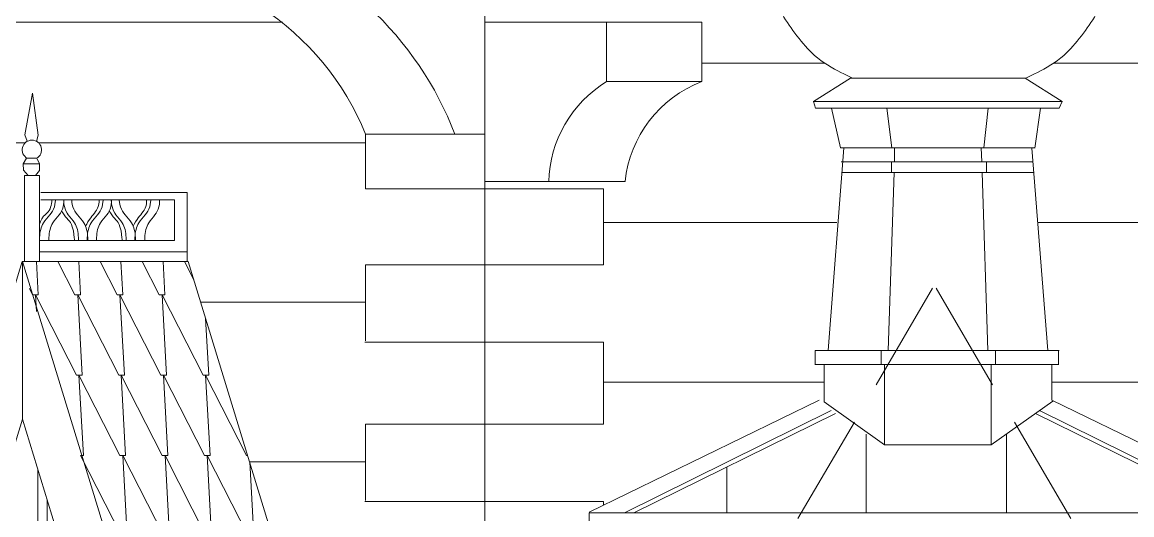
# Model space of a CAD drawing. Header units: millimetres. Extents: x 2399 to 111977, y 1313 to 59551.
# Drawn here: x 93640 to 96438, y 41876 to 43119 of the extents above; entities that cross this region are included whole.
import ezdxf

# ---------------------------------------------------------------- set-up
doc = ezdxf.new("R2010")
doc.units = ezdxf.units.MM
doc.linetypes.add('Невидимая', pattern=[391.222223, 282.222223, -109])
doc.layers.add('hatch1', color=7, linetype='Continuous', lineweight=20, true_color=0x6a6a6a)
doc.layers.add('main line', color=7, linetype='Continuous', lineweight=13)

msp = doc.modelspace()

# ---------------------------------------------------------------- linework, layer by layer
at = {"layer": 'hatch1', "color": 251, "linetype": 'Continuous', "lineweight": 20, "true_color": 0x6a6a6a}
for p, q in [((93676.2544, 42514.7431), (93680.8926, 42430.6466)), ((93773.0135, 42430.6466), (93730.1465, 42514.7431)), ((93782.6937, 42514.7431), (93787.332, 42430.6466)), ((93879.4528, 42430.6466), (93836.5859, 42514.7431)), ((93889.1331, 42514.7431), (93893.7713, 42430.6466)), ((93985.8921, 42430.6466), (93943.0252, 42514.7431)), ((93995.5724, 42514.7431), (94000.2106, 42430.6466)), ((94072.8292, 42468.9062), (94049.4645, 42514.7431)), ((93666.5741, 42430.6466), (93658.4541, 42446.5765)), ((93666.5741, 42430.6466), (93680.8926, 42430.6466)), ((93777.0311, 42227.9969), (93673.7334, 42430.6466)), ((93673.7334, 42430.6466), (93676.0172, 42389.2379)), ((93773.0135, 42430.6466), (93787.332, 42430.6466)), ((93883.4704, 42227.9969), (93780.1727, 42430.6466)), ((93780.1727, 42430.6466), (93791.3496, 42227.9969)), ((93879.4528, 42430.6466), (93893.7713, 42430.6466)), ((93989.9097, 42227.9969), (93886.612, 42430.6466)), ((93886.612, 42430.6466), (93897.7889, 42227.9969)), ((93985.8921, 42430.6466), (94000.2106, 42430.6466)), ((94096.3491, 42227.9969), (93993.0514, 42430.6466)), ((93993.0514, 42430.6466), (94004.2282, 42227.9969)), ((94102.7721, 42371.151), (94110.6676, 42227.9969)), ((93777.0311, 42227.9969), (93791.3496, 42227.9969)), ((93886.7072, 42025.3472), (93783.4095, 42227.9969)), ((93783.4095, 42227.9969), (93794.5864, 42025.3472)), ((93883.4704, 42227.9969), (93897.7889, 42227.9969)), ((93889.8489, 42227.9969), (93901.0257, 42025.3472)), ((93993.1466, 42025.3472), (93889.8489, 42227.9969)), ((93989.9097, 42227.9969), (94004.2282, 42227.9969)), ((94099.5859, 42025.3472), (93996.2882, 42227.9969)), ((93996.2882, 42227.9969), (94007.465, 42025.3472)), ((94096.3491, 42227.9969), (94110.6676, 42227.9969)), ((94206.0252, 42025.3472), (94102.7275, 42227.9969)), ((94102.7275, 42227.9969), (94113.9044, 42025.3472)), ((93787.4788, 42025.3472), (93794.5864, 42025.3472)), ((93890.7248, 41822.6975), (93787.5566, 42025.0933)), ((93886.7072, 42025.3472), (93901.0257, 42025.3472)), ((93997.1642, 41822.6975), (93893.8665, 42025.3472)), ((93893.8665, 42025.3472), (93905.0433, 41822.6975)), ((93993.1466, 42025.3472), (94007.465, 42025.3472)), ((94103.6035, 41822.6975), (94000.3058, 42025.3472)), ((94000.3058, 42025.3472), (94011.4826, 41822.6975)), ((94099.5859, 42025.3472), (94113.9044, 42025.3472)), ((94210.0428, 41822.6975), (94106.7451, 42025.3472)), ((94106.7451, 42025.3472), (94117.922, 41822.6975)), ((94206.0252, 42025.3472), (94207.6142, 42025.3472)), ((94207.5939, 42025.7159), (94207.6142, 42025.3472)), ((94214.0536, 42009.5889), (94224.3613, 41822.6975))]:
    msp.add_line(p, q, dxfattribs=at)
at = {"layer": 'hatch1', "color": 251, "linetype": 'Невидимая', "lineweight": 20, "true_color": 0x6a6a6a}
for p, q in [((95398.9138, 41528.2167), (95943.2807, 42461.5214)), ((96481.0295, 41528.2167), (95936.6625, 42461.5214))]:
    msp.add_line(p, q, dxfattribs=at)
at = {"layer": 'hatch1', "color": 251, "linetype": 'Continuous', "lineweight": 20, "true_color": 0x6a6a6a}
for points, knots in [([(93714.8783, 42670.5724), (93714.8783, 42670.5724), (93714.8576, 42663.2297), (93713.2046, 42656.1354), (93711.8839, 42650.4669), (93709.4319, 42645.1184), (93705.7927, 42640.5942), (93702.3989, 42636.3751), (93697.8823, 42633.1953), (93694.316, 42629.1175), (93686.8606, 42620.5927), (93683.8004, 42609.2726), (93683.8004, 42609.2726)], [0, 0, 0, 0, 1, 1, 1, 2, 2, 2, 3, 3, 3, 4, 4, 4, 4]), ([(93723.9268, 42670.5724), (93723.9268, 42670.5724), (93724.1264, 42661.3374), (93721.3515, 42652.7107), (93718.9594, 42645.2738), (93714.5243, 42638.7061), (93709.7061, 42632.5403), (93704.4939, 42625.8702), (93698.5948, 42619.7209), (93694.0831, 42612.5655), (93690.8347, 42607.4137), (93688.4497, 42601.7883), (93686.8873, 42595.9015), (93685.1507, 42589.3585), (93684.4139, 42582.5969), (93684.2362, 42575.8289), (93684.1385, 42572.11), (93684.2362, 42568.389), (93684.2362, 42568.389)], [0, 0, 0, 0, 1, 1, 1, 2, 2, 2, 3, 3, 3, 4, 4, 4, 5, 5, 5, 6, 6, 6, 6]), ([(93744.8327, 42670.5724), (93744.8327, 42670.5724), (93745.5672, 42661.5773), (93743.4414, 42652.9733), (93741.5989, 42645.5157), (93737.7435, 42638.7378), (93733.1873, 42632.5403), (93728.1735, 42625.7204), (93722.1226, 42619.6925), (93717.5643, 42612.5655), (93714.2822, 42607.434), (93711.9228, 42601.7924), (93710.3684, 42595.9015), (93708.6413, 42589.356), (93707.8951, 42582.5969), (93707.7173, 42575.8289), (93707.6196, 42572.11), (93707.7173, 42568.389), (93707.7173, 42568.389)], [0, 0, 0, 0, 1, 1, 1, 2, 2, 2, 3, 3, 3, 4, 4, 4, 5, 5, 5, 6, 6, 6, 6]), ([(93744.8327, 42670.5724), (93744.8327, 42670.5724), (93744.5975, 42661.9767), (93746.5573, 42653.7064), (93748.3682, 42646.0644), (93751.9353, 42638.9529), (93756.4781, 42632.5403), (93761.3715, 42625.6329), (93767.512, 42619.6753), (93772.1012, 42612.5655), (93775.4048, 42607.4473), (93777.7467, 42601.7945), (93779.297, 42595.9015), (93781.0192, 42589.3547), (93781.7703, 42582.5969), (93781.9481, 42575.8289), (93782.0458, 42572.11), (93781.9481, 42568.389), (93781.9481, 42568.389)], [0, 0, 0, 0, 1, 1, 1, 2, 2, 2, 3, 3, 3, 4, 4, 4, 5, 5, 5, 6, 6, 6, 6]), ([(93764.86, 42670.5724), (93764.86, 42670.5724), (93765.3115, 42661.3281), (93768.3139, 42652.7107), (93770.8818, 42645.3403), (93775.1835, 42638.7241), (93779.9593, 42632.5403), (93785.1335, 42625.8406), (93791.0629, 42619.7162), (93795.5823, 42612.5655), (93798.8362, 42607.4172), (93801.2158, 42601.7883), (93802.7782, 42595.9015), (93804.5147, 42589.3585), (93805.2515, 42582.5969), (93805.4293, 42575.8289), (93805.5269, 42572.11), (93805.4293, 42568.389), (93805.4293, 42568.389)], [0, 0, 0, 0, 1, 1, 1, 2, 2, 2, 3, 3, 3, 4, 4, 4, 5, 5, 5, 6, 6, 6, 6]), ([(93833.9482, 42670.5724), (93833.9482, 42670.5724), (93834.5747, 42661.9858), (93832.0355, 42653.9836), (93830.0294, 42647.6613), (93826.1568, 42642.1544), (93822.1465, 42636.8553), (93818.1692, 42631.5999), (93813.8243, 42626.6219), (93810.0386, 42621.2274), (93804.3521, 42613.1243), (93799.9359, 42604.2258), (93799.9359, 42604.2258)], [0, 0, 0, 0, 1, 1, 1, 2, 2, 2, 3, 3, 3, 4, 4, 4, 4]), ([(93844.0779, 42670.5724), (93844.0779, 42670.5724), (93844.2774, 42661.3374), (93841.5026, 42652.7107), (93839.1105, 42645.2738), (93834.6754, 42638.7061), (93829.8572, 42632.5403), (93824.645, 42625.8702), (93818.7459, 42619.7209), (93814.2342, 42612.5655), (93810.9858, 42607.4137), (93808.6007, 42601.7883), (93807.0383, 42595.9015), (93805.3018, 42589.3585), (93804.565, 42582.5969), (93804.3872, 42575.8289), (93804.2896, 42572.11), (93804.3872, 42568.389), (93804.3872, 42568.389)], [0, 0, 0, 0, 1, 1, 1, 2, 2, 2, 3, 3, 3, 4, 4, 4, 5, 5, 5, 6, 6, 6, 6]), ([(93864.9838, 42670.5724), (93864.9838, 42670.5724), (93865.7183, 42661.5773), (93863.5925, 42652.9733), (93861.7499, 42645.5157), (93857.8946, 42638.7378), (93853.3384, 42632.5403), (93848.3246, 42625.7204), (93842.2737, 42619.6925), (93837.7153, 42612.5655), (93834.4333, 42607.434), (93832.0739, 42601.7924), (93830.5195, 42595.9015), (93828.7924, 42589.356), (93828.0462, 42582.5969), (93827.8684, 42575.8289), (93827.7707, 42572.11), (93827.8684, 42568.389), (93827.8684, 42568.389)], [0, 0, 0, 0, 1, 1, 1, 2, 2, 2, 3, 3, 3, 4, 4, 4, 5, 5, 5, 6, 6, 6, 6]), ([(93864.9838, 42670.5724), (93864.9838, 42670.5724), (93864.7486, 42661.9767), (93866.7084, 42653.7064), (93868.5193, 42646.0644), (93872.0863, 42638.9529), (93876.6292, 42632.5403), (93881.5226, 42625.6329), (93887.6631, 42619.6753), (93892.2522, 42612.5655), (93895.5559, 42607.4473), (93897.8978, 42601.7945), (93899.4481, 42595.9015), (93901.1703, 42589.3547), (93901.9214, 42582.5969), (93902.0992, 42575.8289), (93902.1969, 42572.11), (93902.0992, 42568.389), (93902.0992, 42568.389)], [0, 0, 0, 0, 1, 1, 1, 2, 2, 2, 3, 3, 3, 4, 4, 4, 5, 5, 5, 6, 6, 6, 6]), ([(93885.0111, 42670.5724), (93885.0111, 42670.5724), (93885.4626, 42661.3281), (93888.465, 42652.7107), (93891.0329, 42645.3403), (93895.3346, 42638.7241), (93900.1104, 42632.5403), (93905.2846, 42625.8406), (93911.214, 42619.7162), (93915.7334, 42612.5655), (93918.9873, 42607.4172), (93921.3668, 42601.7883), (93922.9292, 42595.9015), (93924.6658, 42589.3585), (93925.4026, 42582.5969), (93925.5803, 42575.8289), (93925.678, 42572.11), (93925.5803, 42568.389), (93925.5803, 42568.389)], [0, 0, 0, 0, 1, 1, 1, 2, 2, 2, 3, 3, 3, 4, 4, 4, 5, 5, 5, 6, 6, 6, 6]), ([(93953.9746, 42670.5724), (93953.9746, 42670.5724), (93954.601, 42661.9858), (93952.0618, 42653.9836), (93950.0557, 42647.6613), (93946.1831, 42642.1544), (93942.1728, 42636.8553), (93938.1955, 42631.5999), (93933.8506, 42626.6219), (93930.0649, 42621.2274), (93924.3784, 42613.1243), (93919.9622, 42604.2258), (93919.9622, 42604.2258)], [0, 0, 0, 0, 1, 1, 1, 2, 2, 2, 3, 3, 3, 4, 4, 4, 4]), ([(93964.2289, 42670.5724), (93964.2289, 42670.5724), (93964.4285, 42661.3374), (93961.6537, 42652.7107), (93959.2616, 42645.2738), (93954.8264, 42638.7061), (93950.0083, 42632.5403), (93944.796, 42625.8702), (93938.897, 42619.7209), (93934.3853, 42612.5655), (93931.1369, 42607.4137), (93928.7518, 42601.7883), (93927.1894, 42595.9015), (93925.4529, 42589.3585), (93924.7161, 42582.5969), (93924.5383, 42575.8289), (93924.4406, 42572.11), (93924.5383, 42568.389), (93924.5383, 42568.389)], [0, 0, 0, 0, 1, 1, 1, 2, 2, 2, 3, 3, 3, 4, 4, 4, 5, 5, 5, 6, 6, 6, 6]), ([(93986.4378, 42670.5724), (93986.4378, 42670.5724), (93987.1723, 42661.5773), (93985.0465, 42652.9733), (93983.204, 42645.5157), (93979.3486, 42638.7378), (93974.7924, 42632.5403), (93969.7787, 42625.7204), (93963.7277, 42619.6925), (93959.1694, 42612.5655), (93955.8873, 42607.434), (93953.5279, 42601.7924), (93951.9736, 42595.9015), (93950.2465, 42589.356), (93949.5002, 42582.5969), (93949.3225, 42575.8289), (93949.2248, 42572.11), (93949.3225, 42568.389), (93949.3225, 42568.389)], [0, 0, 0, 0, 1, 1, 1, 2, 2, 2, 3, 3, 3, 4, 4, 4, 5, 5, 5, 6, 6, 6, 6]), ([(93739.7419, 42643.09), (93739.7419, 42643.09), (93743.932, 42634.8789), (93749.7211, 42627.7918), (93753.7677, 42622.8379), (93758.6144, 42618.5277), (93761.9947, 42613.1073), (93765.95, 42606.765), (93767.9276, 42599.4518), (93769.2274, 42592.0668), (93771.294, 42580.325), (93771.8574, 42568.389), (93771.8574, 42568.389)], [0, 0, 0, 0, 1, 1, 1, 2, 2, 2, 3, 3, 3, 4, 4, 4, 4]), ([(93859.893, 42643.09), (93859.893, 42643.09), (93864.0831, 42634.8789), (93869.8722, 42627.7918), (93873.9188, 42622.8379), (93878.7655, 42618.5277), (93882.1458, 42613.1073), (93886.101, 42606.765), (93888.0787, 42599.4518), (93889.3785, 42592.0668), (93891.4451, 42580.325), (93892.0085, 42568.389), (93892.0085, 42568.389)], [0, 0, 0, 0, 1, 1, 1, 2, 2, 2, 3, 3, 3, 4, 4, 4, 4])]:
    msp.add_open_spline(points, degree=3, knots=knots, dxfattribs=at)
at = {"layer": 'main line', "color": 7, "linetype": 'Continuous', "lineweight": 13}
for p, q in [((94806.8814, 43422.9874), (94806.8814, 40699.7372)), ((93588.0987, 43119.1472), (94296.7313, 43119.1472)), ((94806.0915, 43119.1472), (95353.6807, 43119.1472)), ((95113.3821, 42969.0668), (95113.3821, 43119.1472)), ((95353.6807, 42969.0668), (95353.6807, 43119.1472)), ((95353.6807, 43016.0139), (95663.374, 43016.0139)), ((96525.0609, 43016.0139), (96240.8357, 43016.0139)), ((95728.4526, 42977.4258), (95635.3066, 42918.8398)), ((96169.0937, 42977.4258), (95728.4526, 42977.4258)), ((96169.0937, 42977.4258), (96261.9071, 42918.8398)), ((95113.3821, 42969.0668), (95353.6807, 42969.0668)), ((93647.1973, 42835.0008), (93665.9555, 42939.8938)), ((93665.9555, 42939.8938), (93680.8856, 42834.2351)), ((95640.6476, 42901.8583), (95635.3066, 42918.8398)), ((96261.9071, 42918.8398), (95635.3066, 42918.8398)), ((96261.9071, 42918.8398), (96254.3595, 42901.8583)), ((96254.3595, 42901.8583), (95640.6476, 42901.8583)), ((95703.0709, 42802.2616), (95680.6266, 42901.8583)), ((95833.0667, 42802.2616), (95819.7597, 42901.8583)), ((96064.721, 42802.2616), (96075.6797, 42901.8583)), ((96207.3667, 42901.8583), (96193.339, 42800.8589)), ((93652.5756, 42818.5054), (93647.1973, 42835.0008)), ((93680.8856, 42834.2351), (93676.6498, 42818.2924)), ((94506.0915, 42836.5655), (94806.0915, 42836.5655)), ((94506.0915, 42698.2082), (94506.0915, 42836.5655)), ((93588.0987, 42814.7289), (93647.9049, 42814.7289)), ((93681.5014, 42814.7289), (94506.0915, 42814.7289)), ((95703.0709, 42802.2616), (96193.339, 42802.2616)), ((95839.2469, 42766.7557), (95839.2469, 42802.2616)), ((96059.3038, 42766.7557), (96058.1506, 42802.2616)), ((93642.4995, 42761.3406), (93650.9216, 42775.505)), ((93650.9216, 42775.505), (93677.3362, 42775.505)), ((93677.3362, 42775.505), (93684.227, 42761.3406)), ((95712.0662, 42802.2359), (95672.4381, 42290.3652)), ((96185.6068, 42800.881), (96225.9537, 42290.3652)), ((93642.4995, 42761.3406), (93684.227, 42761.3406)), ((93643.648, 42745.645), (93642.4995, 42761.3406)), ((93684.227, 42761.3406), (93684.227, 42744.8793)), ((96188.3038, 42766.7557), (95704.7947, 42766.7557)), ((95831.5012, 42740.1302), (95831.5012, 42766.7557)), ((96071.7659, 42740.1302), (96071.7659, 42766.7557)), ((93655.1326, 42732.1395), (93643.648, 42745.645)), ((93683.8004, 42732.1395), (93646.2544, 42732.1395)), ((93646.2544, 42732.1395), (93646.2544, 42514.7431)), ((93684.227, 42744.8793), (93673.8909, 42732.1395)), ((93683.8004, 42514.7431), (93683.8004, 42732.1395)), ((96190.408, 42740.1302), (95707.2581, 42740.1302)), ((95823.7739, 42290.3652), (95838.3821, 42740.1302)), ((96074.7768, 42290.3652), (96060.1686, 42740.1302)), ((95106.0915, 42698.2082), (94506.0915, 42698.2082)), ((94806.0915, 42716.5772), (95160.3718, 42716.5772)), ((95106.0915, 42698.2082), (95106.0915, 42506.7389)), ((93687.0249, 42670.5724), (94024.0066, 42670.5724)), ((93687.0249, 42670.5724), (93978.0161, 42670.5724)), ((93687.0249, 42670.5724), (93978.0161, 42670.5724)), ((93687.0249, 42670.5724), (93978.0161, 42670.5724)), ((93687.0249, 42670.5724), (93973.727, 42670.5724)), ((93687.0249, 42670.5724), (93760.8286, 42670.5724)), ((93687.342, 42689.1213), (94056.0853, 42689.1213)), ((94024.0066, 42670.5724), (94024.0066, 42568.4065)), ((94056.0853, 42689.1213), (94056.0853, 42514.7431)), ((95106.0915, 42613.4439), (95694.1053, 42613.4439)), ((96772.6501, 42613.4439), (96200.4203, 42613.4439)), ((93685.2782, 42568.389), (93966.632, 42568.389)), ((93685.2782, 42568.389), (94024.0066, 42568.389)), ((93685.2782, 42568.389), (93966.632, 42568.389)), ((93685.2782, 42568.389), (93966.632, 42568.389)), ((93685.2782, 42568.389), (93966.632, 42568.389)), ((93685.2782, 42568.389), (93966.632, 42568.389)), ((93685.2782, 42568.389), (93966.632, 42568.389)), ((93684.7831, 42539.4293), (94056.0853, 42539.4293)), ((93684.7831, 42539.4293), (93975.3882, 42539.4293)), ((93240.454, 41209.559), (93640.2385, 42514.7431)), ((93640.2385, 42514.7431), (94058.7891, 42514.7431)), ((93640.7424, 42116.9022), (93640.7424, 42514.7431)), ((94040.5269, 41209.559), (93640.7424, 42514.7431)), ((94458.5737, 41209.559), (94058.7891, 42514.7431)), ((94506.0915, 42314.549), (94506.0915, 42506.7389)), ((95106.0915, 42506.7389), (94506.0915, 42506.7389)), ((94090.2112, 42412.1589), (94506.0915, 42412.1589)), ((94090.2112, 42412.1589), (94506.0915, 42412.1589)), ((94503.7722, 42311.8602), (95106.0915, 42311.8602)), ((95106.0915, 42311.8602), (95106.0915, 42104.1689)), ((95639.4708, 42254.6561), (95639.4708, 42290.3652)), ((96254.6406, 42290.3652), (95639.4708, 42290.3652)), ((95805.9225, 42254.6561), (95805.9225, 42290.3652)), ((96093.7695, 42255.0711), (96093.7695, 42290.3652)), ((96253.0175, 42254.6561), (96253.0175, 42288.742)), ((96253.0175, 42255.1554), (95639.4708, 42255.1554)), ((95662.351, 42160.5698), (95662.351, 42255.1554)), ((95814.296, 42052.1485), (95814.296, 42255.1554)), ((96083.2502, 42052.1485), (96083.2502, 42255.1554)), ((96235.9134, 42164.8439), (96235.9134, 42255.1554)), ((95106.0915, 42210.8739), (95662.351, 42210.8739)), ((96772.6501, 42210.8739), (96235.9134, 42210.8739)), ((95069.5953, 41882.7959), (95649.233, 42164.8439)), ((95814.296, 42052.1485), (95662.351, 42160.5698)), ((96238.5548, 42162.945), (96083.2502, 42052.1485)), ((96815.5511, 41882.7959), (96235.9134, 42164.8439)), ((95158.4829, 41880.6054), (95680.2034, 42138.9658)), ((95690.5404, 42131.5912), (95182.1274, 41880.6054)), ((96194.6059, 42131.5912), (96703.019, 41880.6054)), ((96726.6635, 41880.6054), (96204.943, 42138.9658)), ((93362.8185, 41209.559), (93640.7424, 42116.9022)), ((93918.6662, 41209.559), (93640.7424, 42116.9022)), ((94506.0915, 41911.9791), (94506.0915, 42104.1689)), ((95106.0915, 42104.1689), (94506.0915, 42104.1689)), ((95768.3017, 42079.456), (95768.3017, 41882.2758)), ((96121.5275, 42079.456), (96121.5275, 41882.2758)), ((96083.2502, 42052.1485), (95814.296, 42052.1485)), ((94213.5204, 42009.5889), (94506.0915, 42009.5889)), ((94213.5204, 42009.5889), (94506.0915, 42009.5889)), ((95416.8981, 41996.5035), (95416.8981, 41880.6054)), ((93680.0074, 41988.7128), (93680.0074, 40963.2741)), ((93703.5847, 41911.7395), (93703.5847, 40949.6617)), ((94503.7722, 41909.2903), (95106.0915, 41909.2903)), ((95106.0915, 41909.2903), (95106.0915, 41900.5547)), ((96815.5511, 41880.6054), (95069.5953, 41880.6054)), ((95069.5953, 41880.6054), (95069.5953, 41858.7188))]:
    msp.add_line(p, q, dxfattribs=at)
for centre, radius, start, end in [((93861.3026, 42574.034), 696.1864, 22.1541339, 56.8935345), ((93941.1314, 42536.4257), 844.8013, 20.8105212, 47.2916958), ((95274.6574, 42707.6281), 307.1806, 121.6694391, 178.3305609), ((95461.1888, 42686.5129), 302.3156, 110.8311775, 174.292688), ((93664.7031, 42796.943), 24.4646, 298.8026305, 241.1973695)]:
    msp.add_arc(centre, radius, start, end, dxfattribs=at)
for points in [[(95735.1161, 42977.4258), (95735.1161, 42977.4258), (95666.4249, 43006.4033), (95630.8525, 43041.8586), (95602.3199, 43070.2971), (95572.3491, 43110.2009), (95553.0781, 43145.5577), (95525.3685, 43196.397), (95508.8257, 43259.0209), (95503.3126, 43316.862), (95497.6849, 43375.9045), (95510.7181, 43410.7436), (95525.1348, 43468.2536), (95546.9213, 43555.1629), (95617.1105, 43646.64), (95674.3446, 43715.6828), (95716.6141, 43766.6734), (95766.6195, 43810.8962), (95807.4489, 43863.0427), (95837.0569, 43900.8572), (95861.8392, 43942.236), (95879.839, 43986.7848), (95900.2505, 44037.3025), (95902.7143, 44091.836), (95907.9343, 44117.3081)], [(96169.0937, 42977.4258), (96169.0937, 42977.4258), (96237.7849, 43006.4033), (96273.3573, 43041.8586), (96301.8898, 43070.2971), (96331.8607, 43110.2009), (96351.1317, 43145.5577), (96378.8413, 43196.397), (96395.384, 43259.0209), (96400.8972, 43316.862), (96406.5249, 43375.9045), (96393.4917, 43410.7436), (96379.075, 43468.2536), (96357.2884, 43555.1629), (96287.0992, 43646.64), (96229.8652, 43715.6828), (96187.5957, 43766.6734), (96137.5903, 43810.8962), (96096.7608, 43863.0427), (96067.1529, 43900.8572), (96042.3706, 43942.236), (96024.3707, 43986.7848), (96003.9592, 44037.3025), (96001.5475, 44095.2338), (95996.3275, 44120.7059)]]:
    msp.add_open_spline(points, degree=3, knots=[0, 0, 0, 0, 1, 1, 1, 2, 2, 2, 3, 3, 3, 4, 4, 4, 5, 5, 5, 6, 6, 6, 7, 7, 7, 8, 8, 8, 8], dxfattribs=at)

doc.saveas('drawing.dxf')
